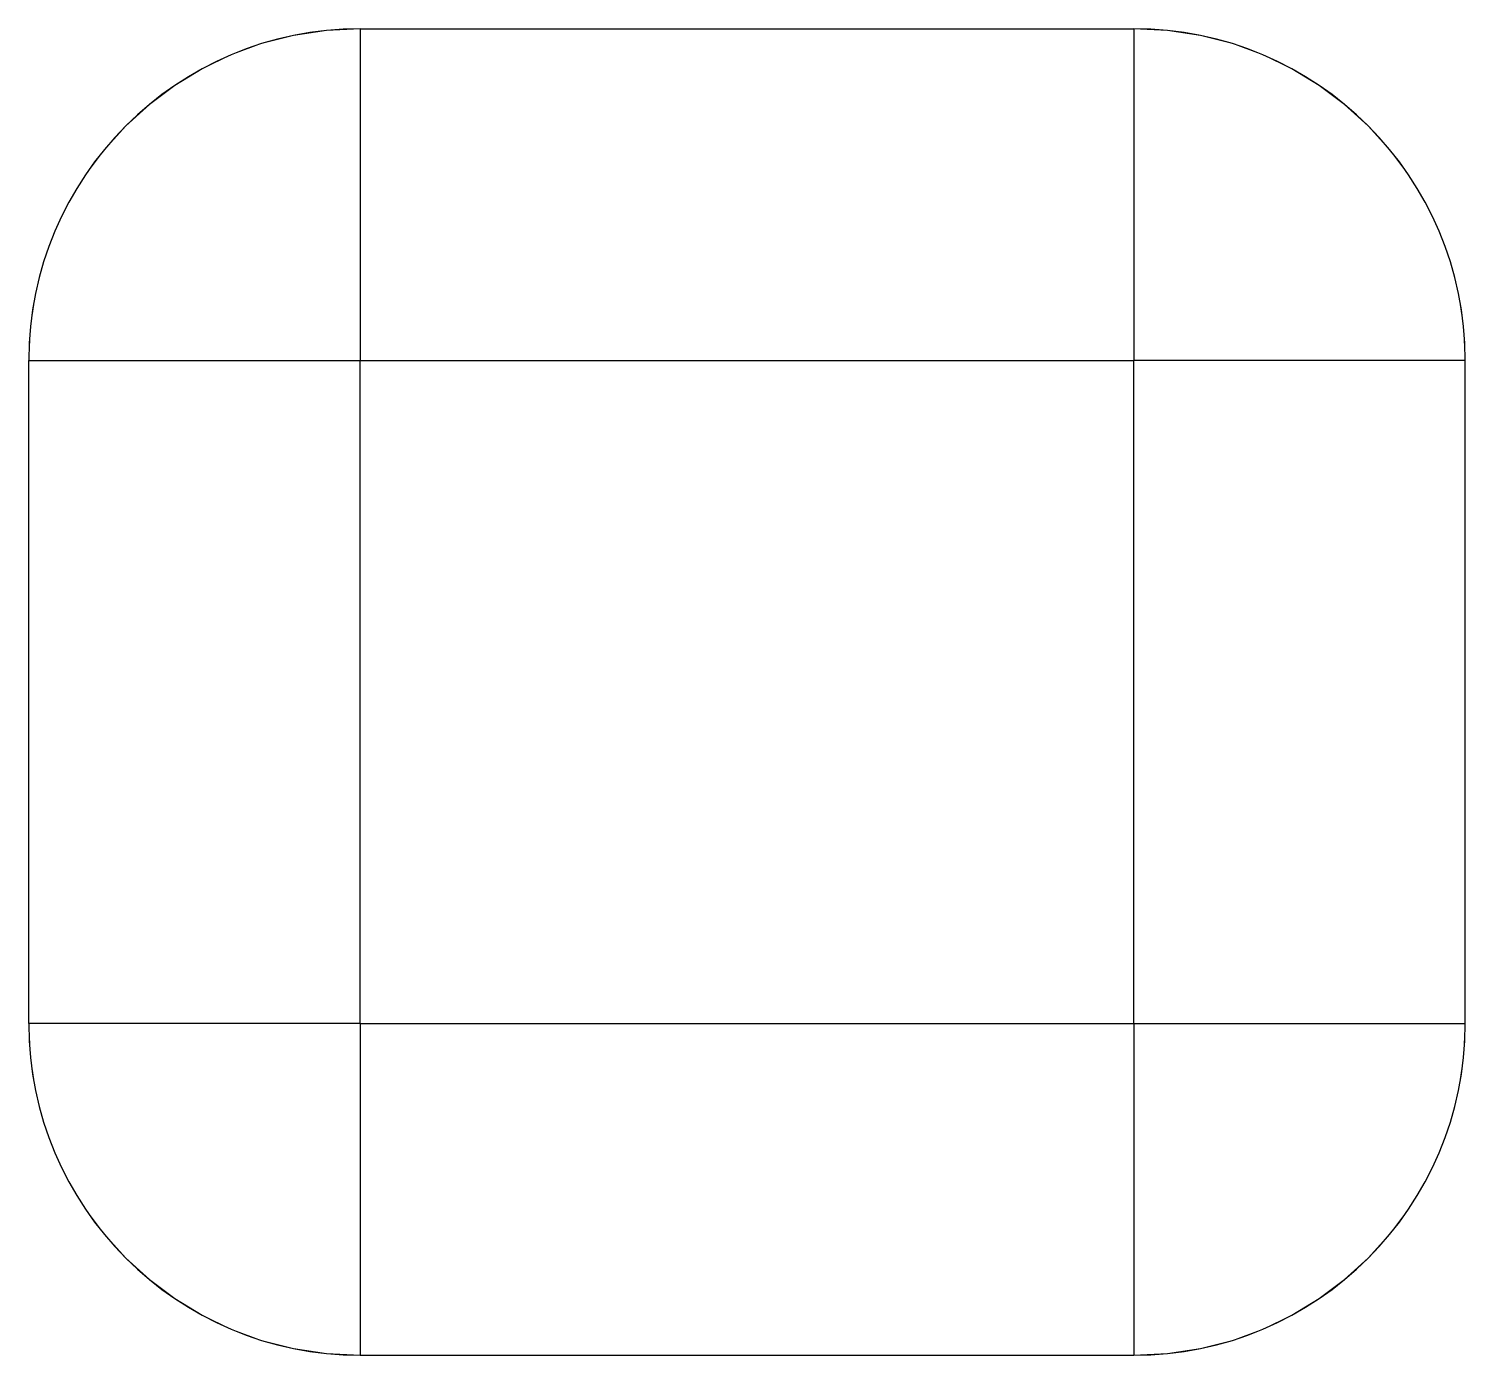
# Model space of a CAD drawing. Header units: millimetres. Extents: x -13 to 13, y -12 to 12.
import ezdxf

# ---------------------------------------------------------------- set-up
doc = ezdxf.new("R2010")
doc.units = ezdxf.units.MM
doc.linetypes.add('ACAD_ISO02W100', pattern=[15, 12, -3])
doc.layers.add('HIDDEN', color=7, linetype='ACAD_ISO02W100', lineweight=13)
doc.layers.add('VISIBLE', color=7, linetype='Continuous', lineweight=25)

msp = doc.modelspace()

# ---------------------------------------------------------------- linework, layer by layer
at = {"layer": 'HIDDEN'}
for p, q in [((-7, 12), (7, 12)), ((-13, -6), (-13, 6)), ((-7, -6), (-7, 6)), ((-7, 6), (7, 6)), ((7, -6), (7, 6)), ((13, -6), (13, 6)), ((-7, -6), (7, -6)), ((-7, -12), (7, -12))]:
    msp.add_line(p, q, dxfattribs=at)
for centre, start, end in [((-7, 6), 90, 180), ((-7, 6), 90, 180), ((7, 6), 0, 90), ((7, 6), 0, 90), ((-7, -6), 180, 270), ((-7, -6), 180, 270), ((7, -6), -90, 0), ((7, -6), -90, 0)]:
    msp.add_arc(centre, 6, start, end, dxfattribs=at)
for points in [[(-7, 6), (-7, 6.672), (-7, 7.335), (-7, 7.982), (-7, 8.603), (-7, 9.192), (-7, 9.741), (-7, 10.243), (-7, 10.691), (-7, 11.08), (-7, 11.406), (-7, 11.663), (-7, 11.85), (-7, 11.962), (-7, 12)], [(7, 6), (7, 6.672), (7, 7.335), (7, 7.982), (7, 8.603), (7, 9.192), (7, 9.741), (7, 10.243), (7, 10.691), (7, 11.08), (7, 11.406), (7, 11.663), (7, 11.85), (7, 11.962), (7, 12)], [(-7, 6), (-7.672, 6), (-8.335, 6), (-8.982, 6), (-9.603, 6), (-10.192, 6), (-10.741, 6), (-11.243, 6), (-11.691, 6), (-12.08, 6), (-12.406, 6), (-12.663, 6), (-12.85, 6), (-12.962, 6), (-13, 6)], [(7, 6), (7.672, 6), (8.335, 6), (8.982, 6), (9.603, 6), (10.192, 6), (10.741, 6), (11.243, 6), (11.691, 6), (12.08, 6), (12.406, 6), (12.663, 6), (12.85, 6), (12.962, 6), (13, 6)], [(-7, -6), (-7.672, -6), (-8.335, -6), (-8.982, -6), (-9.603, -6), (-10.192, -6), (-10.741, -6), (-11.243, -6), (-11.691, -6), (-12.08, -6), (-12.406, -6), (-12.663, -6), (-12.85, -6), (-12.962, -6), (-13, -6)], [(-7, -6), (-7, -6.672), (-7, -7.335), (-7, -7.982), (-7, -8.603), (-7, -9.192), (-7, -9.741), (-7, -10.243), (-7, -10.691), (-7, -11.08), (-7, -11.406), (-7, -11.663), (-7, -11.85), (-7, -11.962), (-7, -12)], [(7, -6), (7, -6.672), (7, -7.335), (7, -7.982), (7, -8.603), (7, -9.192), (7, -9.741), (7, -10.243), (7, -10.691), (7, -11.08), (7, -11.406), (7, -11.663), (7, -11.85), (7, -11.962), (7, -12)], [(7, -6), (7.672, -6), (8.335, -6), (8.982, -6), (9.603, -6), (10.192, -6), (10.741, -6), (11.243, -6), (11.691, -6), (12.08, -6), (12.406, -6), (12.663, -6), (12.85, -6), (12.962, -6), (13, -6)]]:
    msp.add_open_spline(points, degree=1, dxfattribs=at)
at = {"layer": 'VISIBLE'}
for p, q in [((-7, 12), (7, 12)), ((-13, -6), (-13, 6)), ((-7, -6), (-7, 6)), ((-7, 6), (7, 6)), ((7, -6), (7, 6)), ((13, -6), (13, 6)), ((-7, -6), (7, -6)), ((-7, -12), (7, -12))]:
    msp.add_line(p, q, dxfattribs=at)
for centre, start, end in [((-7, 6), 450, 540), ((-7, 6), 450, 540), ((7, 6), -360, -270), ((7, 6), -360, -270), ((-7, -6), 180, 270), ((-7, -6), 180, 270), ((7, -6), -90, 0), ((7, -6), -90, 0)]:
    msp.add_arc(centre, 6, start, end, dxfattribs=at)
for points in [[(-7, 12), (-7, 11.962), (-7, 11.85), (-7, 11.663), (-7, 11.406), (-7, 11.08), (-7, 10.691), (-7, 10.243), (-7, 9.741), (-7, 9.192), (-7, 8.603), (-7, 7.982), (-7, 7.335), (-7, 6.672), (-7, 6)], [(7, 12), (7, 11.962), (7, 11.85), (7, 11.663), (7, 11.406), (7, 11.08), (7, 10.691), (7, 10.243), (7, 9.741), (7, 9.192), (7, 8.603), (7, 7.982), (7, 7.335), (7, 6.672), (7, 6)], [(-13, 6), (-12.962, 6), (-12.85, 6), (-12.663, 6), (-12.406, 6), (-12.08, 6), (-11.691, 6), (-11.243, 6), (-10.741, 6), (-10.192, 6), (-9.603, 6), (-8.982, 6), (-8.335, 6), (-7.672, 6), (-7, 6)], [(13, 6), (12.962, 6), (12.85, 6), (12.663, 6), (12.406, 6), (12.08, 6), (11.691, 6), (11.243, 6), (10.741, 6), (10.192, 6), (9.603, 6), (8.982, 6), (8.335, 6), (7.672, 6), (7, 6)], [(-7, -6), (-7.672, -6), (-8.335, -6), (-8.982, -6), (-9.603, -6), (-10.192, -6), (-10.741, -6), (-11.243, -6), (-11.691, -6), (-12.08, -6), (-12.406, -6), (-12.663, -6), (-12.85, -6), (-12.962, -6), (-13, -6)], [(-7, -6), (-7, -6.672), (-7, -7.335), (-7, -7.982), (-7, -8.603), (-7, -9.192), (-7, -9.741), (-7, -10.243), (-7, -10.691), (-7, -11.08), (-7, -11.406), (-7, -11.663), (-7, -11.85), (-7, -11.962), (-7, -12)], [(7, -6), (7, -6.672), (7, -7.335), (7, -7.982), (7, -8.603), (7, -9.192), (7, -9.741), (7, -10.243), (7, -10.691), (7, -11.08), (7, -11.406), (7, -11.663), (7, -11.85), (7, -11.962), (7, -12)], [(7, -6), (7.672, -6), (8.335, -6), (8.982, -6), (9.603, -6), (10.192, -6), (10.741, -6), (11.243, -6), (11.691, -6), (12.08, -6), (12.406, -6), (12.663, -6), (12.85, -6), (12.962, -6), (13, -6)]]:
    msp.add_open_spline(points, degree=1, dxfattribs=at)

doc.saveas('drawing.dxf')
